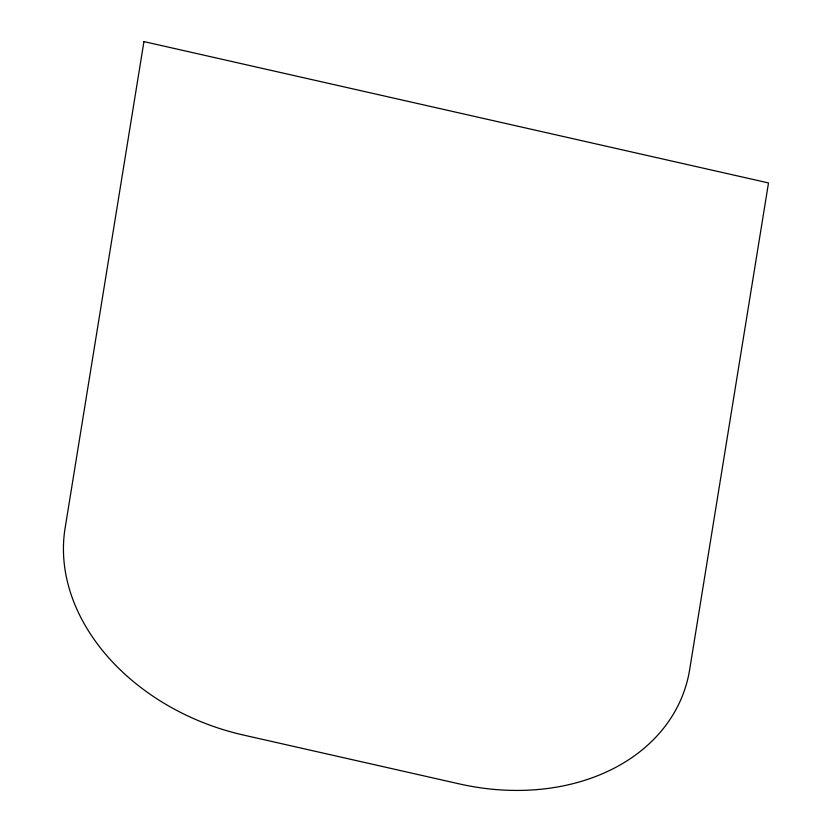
<?xml version="1.0" encoding="UTF-8"?>
<svg xmlns="http://www.w3.org/2000/svg" width="832" height="832" viewBox="0 0 832 832"><rect width="100%" height="100%" fill="white"/><g stroke="black" fill="none" stroke-linecap="round" stroke-linejoin="round"><path stroke-width="1.25" d="M143.936 41.6L65.083 528.268A210.059 161.855 18 0 0 243.37 735.03L459.358 783.91A210.059 161.855 18 0 0 689.666 669.604L768.508 182.936L143.936 41.6"/></g></svg>
